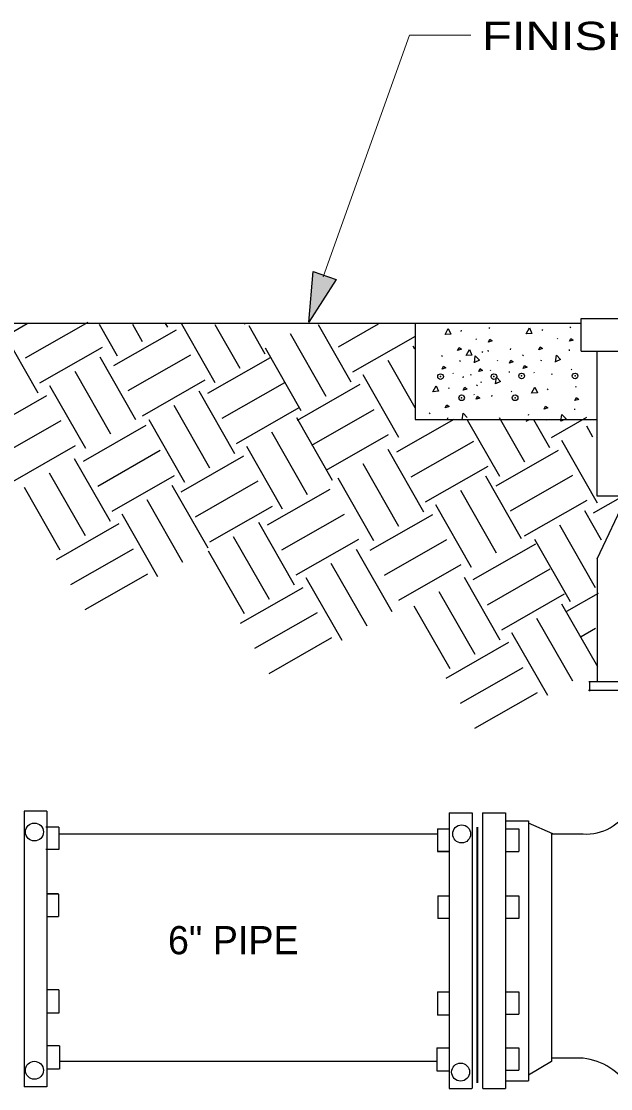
# Model space of a CAD drawing. Extents: x -7173 to 22381, y -5981 to 22381.
# Drawn here: x -967 to 1332, y -3739 to 421 of the extents above; entities that cross this region are included whole.
import ezdxf

# ---------------------------------------------------------------- set-up
doc = ezdxf.new("R2010")
doc.units = 0
doc.header["$LTSCALE"] = 44
doc.header["$PDMODE"] = 32
doc.header["$PDSIZE"] = 22
doc.layers.add('8', color=7, linetype='Continuous', lineweight=25)

msp = doc.modelspace()

# ---------------------------------------------------------------- hatches: boundary and pattern name
at = {"layer": '8'}
msp.add_hatch(color=256, dxfattribs=at).paths.add_polyline_path([(261.91, -584.35), (154.59, -750.63), (171.04, -553.4)])

# ---------------------------------------------------------------- linework, layer by layer
at = {"layer": '8', "lineweight": 13}
for p, q in [((210.28, -574.91), (547.05, 367.84)), ((547.05, 367.84), (786.09, 367.84))]:
    msp.add_line(p, q, dxfattribs=at)
at = {"layer": '8'}
for p, q in [((1217.61, -864.21), (1217.61, -736.4)), ((1217.61, -736.4), (1927.52, -736.4)), ((1217.61, -756.37), (-1808.29, -756.37)), ((-1041.93, -782.95), (-902.44, -1027.17)), ((-1006.34, -792.75), (-943.78, -757.02)), ((-950.54, -890.44), (-706.32, -750.94)), ((-663.63, -758.42), (-592.63, -882.74)), ((-605.88, -920.43), (-361.66, -780.94)), ((-533.77, -758.96), (-494.94, -826.94)), ((-406.81, -754.41), (-397.25, -771.14)), ((-342.34, -758.05), (-211.7, -986.79)), ((-211.64, -760.07), (-114.01, -930.99)), ((-97.93, -756.37), (-96.19, -759.42)), ((-79.7, -764.23), (-16.32, -875.19)), ((190.93, -760.05), (318.68, -983.71)), ((270.57, -846.98), (426.35, -758)), ((569.36, -756.12), (569.36, -1130.74)), ((748.69, -786.96), (750.54, -782.8)), ((858.3, -776.32), (860.16, -772.16)), ((1064.98, -784.3), (1066.83, -780.14)), ((1174.6, -773.67), (1176.45, -769.5)), ((81.5, -795.29), (220.99, -1039.51)), ((326.37, -944.67), (570.59, -805.17)), ((806.51, -816.56), (808.36, -819.33)), ((1122.8, -813.9), (1124.65, -816.68)), ((-894.75, -988.12), (-650.53, -848.63)), ((-16.19, -851.09), (123.3, -1095.31)), ((560.11, -843.54), (566.66, -855.01)), ((831.08, -869.32), (832.94, -865.16)), ((853.26, -860.93), (853.73, -865.09)), ((940.7, -858.68), (942.55, -854.52)), ((1169.55, -858.27), (1170.02, -862.43)), ((1217.61, -864.21), (1924.12, -864.21)), ((1278.26, -865.16), (1278.26, -1428.32)), ((-661, -887), (-521.51, -1131.22)), ((-550.09, -1018.12), (-305.87, -878.62)), ((-238.73, -1028.32), (5.49, -888.83)), ((462.43, -899.34), (567.73, -1083.7)), ((673.77, -885.47), (675.62, -881.31)), ((744.06, -904.44), (745.92, -900.27)), ((888.9, -898.92), (890.75, -901.69)), ((990.06, -882.82), (991.91, -878.65)), ((1060.36, -901.78), (1062.21, -897.61)), ((-758.69, -942.8), (-619.19, -1187.02)), ((364.74, -955.14), (504.23, -1199.36)), ((715.78, -949.03), (717.63, -951.81)), ((786.15, -958.08), (788.01, -953.92)), ((861.81, -937.26), (863.66, -940.04)), ((935.66, -943.29), (936.12, -947.45)), ((1032.07, -946.38), (1033.92, -949.15)), ((1102.44, -955.43), (1104.3, -951.27)), ((1178.1, -934.6), (1179.95, -937.38)), ((-494.29, -1115.8), (-250.07, -976.31)), ((-182.93, -1126.01), (61.29, -986.51)), ((110.05, -1133), (354.27, -993.51)), ((756.16, -967.83), (758.01, -963.67)), ((810.46, -999.49), (812.32, -995.32)), ((826.46, -986.8), (828.31, -982.63)), ((-1111.07, -1176.46), (-866.85, -1036.97)), ((-856.37, -998.6), (-716.88, -1242.82)), ((-274.32, -1018.52), (-134.82, -1262.74)), ((700.85, -1010.12), (702.7, -1005.96)), ((758.67, -1039.72), (760.51, -1042.5)), ((798.17, -1031.39), (800.02, -1034.17)), ((868.55, -1040.44), (870.4, -1036.28)), ((944.2, -1019.62), (946.06, -1022.4)), ((1086.24, -1015.44), (1088.1, -1011.27)), ((1195.86, -1004.8), (1197.71, -1000.63)), ((-372.01, -1074.32), (-232.51, -1318.54)), ((-127.14, -1223.69), (117.08, -1084.2)), ((106.61, -1122.57), (246.1, -1366.79)), ((165.84, -1230.69), (410.06, -1091.2)), ((625.93, -1108.64), (627.77, -1104.47)), ((897.2, -1122.99), (995.89, -1295.77)), ((1011.32, -1113.95), (1013.17, -1109.79)), ((1101.27, -1200.92), (1239.17, -1122.15)), ((1190.82, -1089.4), (1191.28, -1093.57)), ((-1055.27, -1274.15), (-811.05, -1134.66)), ((-724.61, -1292.43), (-480.39, -1152.94)), ((-469.69, -1130.12), (-330.2, -1374.34)), ((498.27, -1256.3), (721.49, -1128.81)), ((569.36, -1130.74), (1278.26, -1130.74)), ((696.22, -1127.6), (698.08, -1123.44)), ((772.85, -1132.11), (898.2, -1351.56)), ((1002.77, -1137.73), (1015.01, -1130.74)), ((1031.19, -1130.74), (1093.58, -1239.97)), ((1081.62, -1132.92), (1083.47, -1128.75)), ((1237.33, -1155.6), (1261.49, -1197.91)), ((8.92, -1178.37), (148.42, -1422.59)), ((221.64, -1328.38), (465.86, -1188.89)), ((-999.47, -1371.84), (-755.25, -1232.34)), ((-88.76, -1234.17), (50.73, -1478.39)), ((462.69, -1246.51), (602.18, -1490.73)), ((554.07, -1353.99), (798.29, -1214.5)), ((1139.64, -1211.39), (1279.13, -1455.61)), ((-760.2, -1282.64), (-620.71, -1526.86)), ((-668.82, -1390.12), (-424.6, -1250.63)), ((-343.46, -1412.03), (-99.24, -1272.54)), ((884.94, -1389.26), (1129.16, -1249.77)), ((365, -1302.3), (504.49, -1546.52)), ((609.87, -1451.68), (854.09, -1312.19)), ((-857.89, -1338.43), (-718.4, -1582.65)), ((-613.02, -1487.81), (-368.8, -1348.32)), ((-287.66, -1509.72), (-43.44, -1370.23)), ((267.31, -1358.1), (406.8, -1602.32)), ((843.62, -1350.56), (983.11, -1594.78)), ((940.74, -1486.95), (1184.96, -1347.45)), ((-955.58, -1394.23), (-816.08, -1638.45)), ((-379.27, -1386.69), (-239.78, -1630.91)), ((-6.6, -1541.24), (237.62, -1401.75)), ((745.93, -1406.35), (885.42, -1650.57)), ((-476.96, -1442.48), (-337.47, -1686.7)), ((996.54, -1584.63), (1240.76, -1445.14)), ((1265.28, -1494.71), (1379.28, -1429.61)), ((1278.26, -1428.32), (1875.6, -1428.32)), ((1279.77, -1673.76), (1395.4, -1429.31)), ((-231.86, -1607.41), (12.36, -1467.91)), ((648.24, -1462.15), (787.73, -1706.37)), ((1229.7, -1484.92), (1295.17, -1599.54)), ((-829.34, -1676.14), (-585.12, -1536.65)), ((-574.65, -1498.28), (-435.15, -1742.5)), ((-42.19, -1531.44), (97.3, -1775.66)), ((49.19, -1638.93), (293.41, -1499.43)), ((393.55, -1640.02), (637.77, -1500.52)), ((1132.01, -1540.72), (1271.5, -1784.94)), ((-139.88, -1587.24), (-0.39, -1831.46)), ((104.99, -1736.61), (349.21, -1597.12)), ((449.34, -1737.7), (693.56, -1598.21)), ((795.55, -1754.9), (1039.77, -1615.41)), ((1034.32, -1596.51), (1173.81, -1840.73)), ((-773.54, -1773.83), (-529.32, -1634.34)), ((-237.57, -1643.04), (-98.07, -1887.26)), ((338.74, -1635.49), (478.23, -1879.71)), ((241.05, -1691.29), (380.54, -1935.51)), ((505.14, -1835.39), (749.36, -1695.9)), ((1279.77, -1673.76), (1279.77, -2148.76)), ((-717.75, -1871.52), (-473.53, -1732.03)), ((143.36, -1747.09), (282.86, -1991.31)), ((759.97, -1745.11), (899.46, -1989.33)), ((851.35, -1852.59), (1095.57, -1713.1)), ((-111.33, -1924.95), (132.89, -1785.46)), ((662.28, -1800.9), (801.77, -2045.12)), ((907.15, -1950.28), (1151.37, -1810.79)), ((1160.56, -1878.43), (1284.79, -1807.47)), ((564.59, -1856.7), (704.08, -2100.92)), ((1140.89, -1849.16), (1280.39, -2093.38)), ((-55.53, -2022.64), (188.69, -1883.15)), ((1043.21, -1904.95), (1182.7, -2149.17)), ((1216.35, -1976.12), (1273.33, -1943.57)), ((0.26, -2120.33), (244.48, -1980.83)), ((945.52, -1960.75), (1085.01, -2204.97)), ((690.83, -2138.62), (935.05, -1999.12)), ((746.62, -2236.3), (990.84, -2096.81)), ((1246.61, -2151.7), (1903.89, -2151.7)), ((1249.31, -2151.7), (1249.31, -2185.97)), ((1249.31, -2155.67), (1249.31, -2189.93)), ((802.42, -2333.99), (1046.64, -2194.5)), ((1245.29, -2185.97), (1906.54, -2185.97)), ((-866.77, -2656.88), (-956.33, -2656.88)), ((-956.33, -2656.88), (-956.33, -3731.62)), ((-866.77, -2656.88), (-866.77, -3731.62)), ((701.94, -2664.42), (701.94, -3739.16)), ((701.94, -2664.42), (791.5, -2664.42)), ((791.5, -2664.42), (791.5, -3739.16)), ((832.2, -2664.42), (832.2, -3739.16)), ((832.2, -2664.42), (921.76, -2664.42)), ((921.76, -2664.42), (921.76, -3739.16)), ((921.76, -2694.64), (1011.32, -2694.64)), ((1011.32, -2694.64), (1011.32, -3708.95)), ((1105.99, -2746.24), (1011.32, -2704.2)), ((-821.1, -2719.4), (-870.6, -2719.4)), ((-821.1, -2719.32), (-866.77, -2719.32)), ((-821.1, -2719.4), (-821.1, -2806.75)), ((-821.1, -2745.84), (656.27, -2745.84)), ((656.27, -2726.86), (701.94, -2726.86)), ((656.27, -2726.94), (656.27, -2814.3)), ((656.27, -2726.94), (701.94, -2726.94)), ((921.76, -2726.94), (973.27, -2726.94)), ((973.27, -2726.94), (973.27, -2814.3)), ((1100.88, -2746.24), (1224.71, -2746.24)), ((1100.88, -2746.24), (1100.88, -3633.49)), ((-821.1, -2806.75), (-870.6, -2806.75)), ((-821.1, -2806.48), (-866.77, -2806.48)), ((656.27, -2814.02), (701.94, -2814.02)), ((656.27, -2814.3), (701.94, -2814.3)), ((921.76, -2814.3), (973.27, -2814.3)), ((-822.34, -2980.21), (-866.77, -2980.21)), ((-822.34, -2980.48), (-865.74, -2980.48)), ((-822.34, -2980.48), (-822.34, -3067.84)), ((657.51, -2987.75), (701.94, -2987.75)), ((657.51, -2988.02), (657.51, -3075.38)), ((657.51, -2988.02), (700.9, -2988.02)), ((921.76, -2988.02), (973.27, -2988.02)), ((973.27, -2988.02), (973.27, -3075.38)), ((-866.77, -3067.84), (-822.34, -3067.84)), ((701.94, -3075.38), (657.51, -3075.38)), ((973.27, -3075.38), (921.76, -3075.38)), ((-821.1, -3353.98), (-866.77, -3353.98)), ((-821.1, -3353.96), (-821.1, -3444.93)), ((-821.1, -3353.98), (-821.1, -3444.36)), ((656.27, -3361.5), (656.27, -3452.47)), ((656.27, -3361.52), (701.94, -3361.52)), ((656.27, -3361.52), (656.27, -3451.9)), ((921.76, -3361.97), (973.27, -3361.97)), ((973.27, -3361.97), (973.27, -3449.33)), ((-821.1, -3444.36), (-866.77, -3444.36)), ((656.27, -3451.9), (701.94, -3451.9)), ((921.76, -3449.33), (973.27, -3449.33)), ((-818.48, -3572.49), (-866.77, -3572.49)), ((-818.48, -3572.49), (-818.48, -3662.62)), ((653.65, -3580.03), (701.94, -3580.03)), ((653.65, -3580.03), (653.65, -3670.16)), ((921.76, -3580.18), (973.27, -3580.18)), ((973.27, -3580.18), (973.27, -3667.54)), ((-818.48, -3632.07), (653.65, -3632.07)), ((1100.88, -3633.49), (1011.32, -3686.33)), ((1224.71, -3620.88), (1100.88, -3620.88)), ((-818.61, -3662.56), (-866.77, -3662.56)), ((653.77, -3670.1), (701.94, -3670.1)), ((921.76, -3667.54), (973.27, -3667.54)), ((-866.77, -3731.62), (-955.62, -3731.62)), ((701.94, -3739.16), (790.79, -3739.16)), ((833.42, -3739.16), (921.76, -3739.16)), ((921.76, -3708.95), (1011.32, -3708.95))]:
    msp.add_line(p, q, dxfattribs=at)
at = {"layer": '8', "lineweight": 35}
msp.add_line((811.55, -2719.61), (811.55, -3715.98), dxfattribs=at)
at = {"layer": '8'}
for points in [[(261.91, -584.35), (154.59, -750.63), (171.04, -553.4)], [(855.07, -828.58), (860.62, -817.02), (869.87, -823.96)], [(1171.36, -825.93), (1176.91, -814.36), (1186.16, -821.3)], [(734.91, -861.65), (740.46, -850.08), (749.71, -857.02)], [(1051.2, -858.99), (1056.75, -847.43), (1066, -854.36)], [(937.47, -910.94), (943.01, -899.38), (952.26, -906.32)], [(674.69, -934.04), (680.24, -922.47), (689.49, -929.41)], [(817.3, -944), (822.85, -932.44), (832.1, -939.38)], [(990.98, -931.38), (996.53, -919.82), (1005.78, -926.76)], [(757.08, -1016.4), (762.64, -1004.83), (771.89, -1011.77)], [(687.07, -1084.81), (692.61, -1073.25), (701.86, -1080.19)], [(807.23, -1051.75), (812.77, -1040.19), (822.02, -1047.12)], [(1072.46, -1090.12), (1078.01, -1078.56), (1087.26, -1085.5)], [(1192.62, -1057.06), (1198.17, -1045.5), (1207.42, -1052.44)]]:
    msp.add_lwpolyline(points, close=True, dxfattribs=at)
for points in [[(686.25, -799.44), (698.74, -775.86), (708.46, -797.59), (686.72, -799.44)], [(1002.54, -796.79), (1015.03, -773.2), (1024.75, -794.94), (1003.01, -796.79)], [(768.65, -881.8), (781.14, -858.22), (790.85, -879.95), (769.11, -881.8)], [(800.34, -909.22), (804, -882.79), (820.56, -899.89), (800.77, -909.06)], [(1116.63, -906.56), (1120.29, -880.13), (1136.86, -897.23), (1117.06, -906.41)], [(882.73, -991.58), (886.4, -965.15), (902.96, -982.25), (883.16, -991.42)], [(638.41, -1022.61), (650.9, -999.02), (660.61, -1020.76), (638.87, -1022.61)], [(1023.81, -1027.92), (1036.3, -1004.34), (1046.01, -1026.07), (1024.27, -1027.92)], [(752.49, -1132.38), (756.16, -1105.95), (772.72, -1123.05), (772.03, -1123.38)], [(1137.89, -1137.7), (1141.56, -1111.26), (1158.12, -1128.37), (1138.32, -1137.54)]]:
    msp.add_lwpolyline(points, dxfattribs=at)
for centre in [(-915.62, -2738.62), (750.79, -2746.16), (-915.75, -3667.65), (746.81, -3674.6)]:
    msp.add_circle(centre, 35, dxfattribs=at)
for centre, radius, start, end in [((1237.52, -2559.38), 187.3, 266.07839, 333.20567), ((1201.85, -3852.83), 233.07, 29.49566, 84.37001)]:
    msp.add_arc(centre, radius, start, end, dxfattribs=at)
for p in [(668.42, -963.58), (876.76, -963.58), (984.71, -960.92), (1193.05, -960.92), (750.82, -1045.94), (959.15, -1045.94)]:
    msp.add_point(p, dxfattribs=at)

# ---------------------------------------------------------------- texts
at = {"layer": '8', "width": 1.3}
msp.add_text('FINISHED GRADE', height=110, dxfattribs=at).set_placement((829.56, 309.8))
at = {"layer": '8'}
msp.add_text('6" PIPE', height=110, dxfattribs=at).set_placement((-394.94, -3215.32))

doc.saveas('drawing.dxf')
